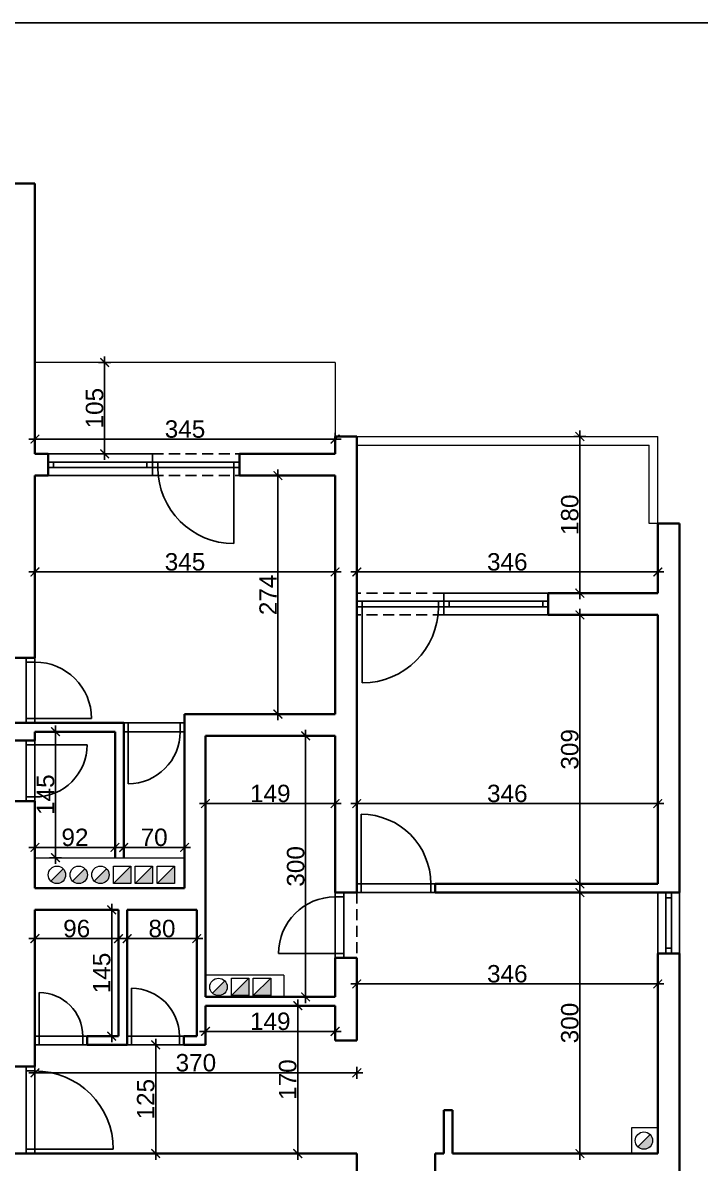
# Model space of a CAD drawing. Header units: centimetres. Extents: x 642232439 to 646206409, y 502891828 to 503284195.
# Drawn here: x 646186778 to 646187557, y 503276125 to 503277435 of the extents above; entities that cross this region are included whole.
import ezdxf

# ---------------------------------------------------------------- set-up
doc = ezdxf.new("R2010")
doc.units = ezdxf.units.CM
doc.header["$PDMODE"] = 35
doc.header["$PDSIZE"] = 0.1
doc.linetypes.add('HIDDENX2', pattern=[19.05, 12.7, -6.35])
doc.layers.add('SAST_Linija sastavnice', color=3, linetype='Continuous', plot=False)
doc.layers.add('TP_01 - 0.35', color=1, linetype='Continuous', lineweight=35)
doc.layers.add('TP_07 - 0.20', color=7, linetype='Continuous', lineweight=20)
for name, color, linetype in [('TP_Hatch', 252, 'Continuous'), ('TP_Hidden', 8, 'HIDDENX2'), ('TP_Kotiranje', 3, 'Continuous'), ('TP_Otvori', 8, 'Continuous'), ('TP_Otvori.block', 8, 'Continuous')]:
    doc.layers.add(name, color=color, linetype=linetype)
doc.styles.get("Standard").update_dxf_attribs({"font": 'arial.ttf'})
doc.dimstyles.new('Radni', dxfattribs={"dimtxt": 20, "dimasz": 10, "dimexe": 7, "dimexo": 7, "dimgap": 1.25, "dimtad": 1, "dimdec": 1, "dimrnd": 0.5, "dimdsep": 46, "dimtxsty": 'Standard', "dimblk": 'ARCHTICK', "dimcen": 10, "dimdle": 7, "dimclrd": 256, "dimclre": 256, "dimadec": 1, "dimazin": 0, "dimtm": 1e-09, "dimtfac": 1, "dimtdec": 1, "dimtix": 1, "dimtmove": 0, "dimatfit": 0, "dimfxl": 7, "dimfxlon": 1, "dimarcsym": 0})

# ---------------------------------------------------------------- blocks, each defined once
blk = doc.blocks.new('*U526')
at = {"layer": 'TP_Otvori'}
for p, q in [((5, 0), (5, 60)), ((5, 0), (0, 0)), ((65, 0), (5, 0)), ((5, -10), (5, 0)), ((65, -10), (65, 0)), ((65, 0), (70, 0)), ((70, -10), (0, -10))]:
    blk.add_line(p, q, dxfattribs=at)
blk.add_arc((5, 0), 60, 0, 90, dxfattribs=at)
blk = doc.blocks.new('*U97')
at = {"layer": 'TP_Otvori'}
for p, q in [((5, 0), (5, 65)), ((5, 0), (0, 0)), ((70, 0), (5, 0)), ((5, -10), (5, 0)), ((70, -10), (70, 0)), ((70, 0), (75, 0)), ((75, -10), (0, -10))]:
    blk.add_line(p, q, dxfattribs=at)
blk.add_arc((5, 0), 65, 0, 90, dxfattribs=at)
blk = doc.blocks.new('*U90')
at = {"layer": 'TP_01 - 0.35'}
for p, q in [((0, 0), (0, -30)), ((84, 0), (84, -30))]:
    blk.add_line(p, q, dxfattribs=at)
at = {"layer": 'TP_Otvori'}
for p, q in [((0, 0), (84, 0)), ((0, -11.3), (84, -11.3)), ((7.5, -11.3), (7.5, -18.8)), ((76.5, -11.3), (76.5, -18.8)), ((0, -18.8), (84, -18.8)), ((0, -30), (84, -30))]:
    blk.add_line(p, q, dxfattribs=at)
blk = doc.blocks.new('*U523')
at = {"layer": 'TP_Otvori'}
for p, q in [((5, 0), (5, 80)), ((5, 0), (0, 0)), ((85, 0), (5, 0)), ((5, -10), (5, 0)), ((85, -10), (85, 0)), ((85, 0), (90, 0)), ((90, -10), (0, -10))]:
    blk.add_line(p, q, dxfattribs=at)
blk.add_arc((5, 0), 80, 0, 90, dxfattribs=at)
blk = doc.blocks.new('*U525')
at = {"layer": 'TP_Otvori'}
for p, q in [((5, 0), (5, 90)), ((5, 0), (0, 0)), ((95, 0), (5, 0)), ((5, -10), (5, 0)), ((95, -10), (95, 0)), ((95, 0), (100, 0)), ((100, -10), (0, -10))]:
    blk.add_line(p, q, dxfattribs=at)
blk.add_arc((5, 0), 90, 0, 90, dxfattribs=at)
blk = doc.blocks.new('*U86')
at = {"layer": 'TP_Otvori'}
for p, q in [((5, 0), (5, 50)), ((5, 0), (0, 0)), ((55, 0), (5, 0)), ((5, -10), (5, 0)), ((55, -10), (55, 0)), ((55, 0), (60, 0)), ((60, -10), (0, -10))]:
    blk.add_line(p, q, dxfattribs=at)
blk.add_arc((5, 0), 50, 0, 90, dxfattribs=at)
blk = doc.blocks.new('*U98')
at = {"layer": 'TP_Otvori'}
for p, q in [((5, 0), (5, 55)), ((5, 0), (0, 0)), ((60, 0), (5, 0)), ((5, -10), (5, 0)), ((60, -10), (60, 0)), ((60, 0), (65, 0)), ((65, -10), (0, -10))]:
    blk.add_line(p, q, dxfattribs=at)
blk.add_arc((5, 0), 55, 0, 90, dxfattribs=at)
blk = doc.blocks.new('_ArchTick')
at = {"color": 0, "linetype": 'ByBlock', "const_width": 0.15}
blk.add_lwpolyline([(-0.5, -0.5), (0.5, 0.5)], dxfattribs=at)
blk = doc.blocks.new('*D287')
at = {"layer": 'Defpoints', "color": 0, "transparency": 16777216}
for p in [(646186792.3, 503276804.1), (646187137.3, 503276804.1), (646187137.3, 503276804.1)]:
    blk.add_point(p, dxfattribs=at)
at = {"layer": 'TP_Kotiranje', "lineweight": -2, "transparency": 16777216}
for p, q in [((646186785.3, 503276804.1), (646187144.3, 503276804.1)), ((646186792.3, 503276804.1), (646186792.3, 503276811.1)), ((646187137.3, 503276804.1), (646187137.3, 503276811.1))]:
    blk.add_line(p, q, dxfattribs=at)
at = {"layer": 'TP_Kotiranje', "lineweight": -2, "transparency": 16777216, "xscale": 10, "yscale": 10, "zscale": 10, "rotation": 180}
blk.add_blockref('_ArchTick', (646186792.3, 503276804.1), dxfattribs=at)
at = {"layer": 'TP_Kotiranje', "lineweight": -2, "transparency": 16777216, "xscale": 10, "yscale": 10, "zscale": 10}
blk.add_blockref('_ArchTick', (646187137.3, 503276804.1), dxfattribs=at)
at = {"layer": 'TP_Kotiranje', "color": 0, "transparency": 16777216, "insert": (646186964.8, 503276815.6), "char_height": 20, "attachment_point": 5}
blk.add_mtext('345', dxfattribs=at)
blk = doc.blocks.new('*D288')
at = {"layer": 'Defpoints', "color": 0, "transparency": 16777216}
for p in [(646187162.3, 503276804.1), (646187508.3, 503276804.1), (646187508.3, 503276804.1)]:
    blk.add_point(p, dxfattribs=at)
at = {"layer": 'TP_Kotiranje', "lineweight": -2, "transparency": 16777216}
for p, q in [((646187155.3, 503276804.1), (646187515.3, 503276804.1)), ((646187162.3, 503276804.1), (646187162.3, 503276811.1)), ((646187508.3, 503276804.1), (646187508.3, 503276811.1))]:
    blk.add_line(p, q, dxfattribs=at)
at = {"layer": 'TP_Kotiranje', "lineweight": -2, "transparency": 16777216, "xscale": 10, "yscale": 10, "zscale": 10, "rotation": 180}
blk.add_blockref('_ArchTick', (646187162.3, 503276804.1), dxfattribs=at)
at = {"layer": 'TP_Kotiranje', "lineweight": -2, "transparency": 16777216, "xscale": 10, "yscale": 10, "zscale": 10}
blk.add_blockref('_ArchTick', (646187508.3, 503276804.1), dxfattribs=at)
at = {"layer": 'TP_Kotiranje', "color": 0, "transparency": 16777216, "insert": (646187335.3, 503276815.6), "char_height": 20, "attachment_point": 5}
blk.add_mtext('346', dxfattribs=at)
blk = doc.blocks.new('*D289')
at = {"layer": 'Defpoints', "color": 0, "transparency": 16777216}
for p in [(646187508.3, 503276959.8), (646187418.7, 503276779.8), (646187508.3, 503276779.8)]:
    blk.add_point(p, dxfattribs=at)
at = {"layer": 'TP_Kotiranje', "lineweight": -2, "transparency": 16777216}
for p, q in [((646187425.7, 503276959.8), (646187411.7, 503276959.8)), ((646187418.7, 503276966.8), (646187418.7, 503276772.8)), ((646187425.7, 503276779.8), (646187411.7, 503276779.8))]:
    blk.add_line(p, q, dxfattribs=at)
at = {"layer": 'TP_Kotiranje', "lineweight": -2, "transparency": 16777216, "xscale": 10, "yscale": 10, "zscale": 10}
for p, rotation in [((646187418.7, 503276959.8), 90), ((646187418.7, 503276779.8), 270)]:
    blk.add_blockref('_ArchTick', p, dxfattribs=dict(at, rotation=rotation))
at = {"layer": 'TP_Kotiranje', "color": 0, "transparency": 16777216, "insert": (646187407.2, 503276869.8), "char_height": 20, "attachment_point": 5, "rotation": 90}
blk.add_mtext('180', dxfattribs=at)
blk = doc.blocks.new('*D290')
at = {"layer": 'Defpoints', "color": 0, "transparency": 16777216}
for p in [(646187418.7, 503276754.8), (646187418.7, 503276445.8), (646187418.7, 503276445.8)]:
    blk.add_point(p, dxfattribs=at)
at = {"layer": 'TP_Kotiranje', "lineweight": -2, "transparency": 16777216}
for p, q in [((646187418.7, 503276761.8), (646187418.7, 503276438.8)), ((646187418.7, 503276754.8), (646187411.7, 503276754.8)), ((646187418.7, 503276445.8), (646187411.7, 503276445.8))]:
    blk.add_line(p, q, dxfattribs=at)
at = {"layer": 'TP_Kotiranje', "lineweight": -2, "transparency": 16777216, "xscale": 10, "yscale": 10, "zscale": 10}
for p, rotation in [((646187418.7, 503276754.8), 90), ((646187418.7, 503276445.8), 270)]:
    blk.add_blockref('_ArchTick', p, dxfattribs=dict(at, rotation=rotation))
at = {"layer": 'TP_Kotiranje', "color": 0, "transparency": 16777216, "insert": (646187407.2, 503276600.3), "char_height": 20, "attachment_point": 5, "rotation": 90}
blk.add_mtext('309', dxfattribs=at)
blk = doc.blocks.new('*D291')
at = {"layer": 'Defpoints', "color": 0, "transparency": 16777216}
for p in [(646187418.7, 503276435.8), (646187418.7, 503276135.8), (646187418.7, 503276135.8)]:
    blk.add_point(p, dxfattribs=at)
at = {"layer": 'TP_Kotiranje', "lineweight": -2, "transparency": 16777216}
for p, q in [((646187418.7, 503276435.8), (646187411.7, 503276435.8)), ((646187418.7, 503276442.8), (646187418.7, 503276128.8)), ((646187418.7, 503276135.8), (646187411.7, 503276135.8))]:
    blk.add_line(p, q, dxfattribs=at)
at = {"layer": 'TP_Kotiranje', "lineweight": -2, "transparency": 16777216, "xscale": 10, "yscale": 10, "zscale": 10}
for p, rotation in [((646187418.7, 503276435.8), 90), ((646187418.7, 503276135.8), 270)]:
    blk.add_blockref('_ArchTick', p, dxfattribs=dict(at, rotation=rotation))
at = {"layer": 'TP_Kotiranje', "color": 0, "transparency": 16777216, "insert": (646187407.2, 503276285.8), "char_height": 20, "attachment_point": 5, "rotation": 90}
blk.add_mtext('300', dxfattribs=at)
blk = doc.blocks.new('*D322')
at = {"layer": 'Defpoints', "color": 0, "transparency": 16777216}
for p in [(646187082.3, 503276914.8), (646187071.6, 503276640.8), (646187082.3, 503276640.8)]:
    blk.add_point(p, dxfattribs=at)
at = {"layer": 'TP_Kotiranje', "lineweight": -2, "transparency": 16777216}
for p, q in [((646187071.6, 503276921.8), (646187071.6, 503276633.8)), ((646187075.3, 503276914.8), (646187064.6, 503276914.8)), ((646187075.3, 503276640.8), (646187064.6, 503276640.8))]:
    blk.add_line(p, q, dxfattribs=at)
at = {"layer": 'TP_Kotiranje', "lineweight": -2, "transparency": 16777216, "xscale": 10, "yscale": 10, "zscale": 10}
for p, rotation in [((646187071.6, 503276914.8), 90), ((646187071.6, 503276640.8), 270)]:
    blk.add_blockref('_ArchTick', p, dxfattribs=dict(at, rotation=rotation))
at = {"layer": 'TP_Kotiranje', "color": 0, "transparency": 16777216, "insert": (646187060.3, 503276777.8), "char_height": 20, "attachment_point": 5, "rotation": 90}
blk.add_mtext('274', dxfattribs=at)
blk = doc.blocks.new('*D323')
at = {"layer": 'Defpoints', "color": 0, "transparency": 16777216}
for p in [(646187071.6, 503276615.8), (646187071.6, 503276315.8), (646187103.5, 503276315.8)]:
    blk.add_point(p, dxfattribs=at)
at = {"layer": 'TP_Kotiranje', "lineweight": -2, "transparency": 16777216}
for p, q in [((646187103.5, 503276622.8), (646187103.5, 503276308.8)), ((646187096.5, 503276615.8), (646187110.5, 503276615.8)), ((646187096.5, 503276315.8), (646187110.5, 503276315.8))]:
    blk.add_line(p, q, dxfattribs=at)
at = {"layer": 'TP_Kotiranje', "lineweight": -2, "transparency": 16777216, "xscale": 10, "yscale": 10, "zscale": 10}
for p, rotation in [((646187103.5, 503276615.8), 90), ((646187103.5, 503276315.8), 270)]:
    blk.add_blockref('_ArchTick', p, dxfattribs=dict(at, rotation=rotation))
at = {"layer": 'TP_Kotiranje', "color": 0, "transparency": 16777216, "insert": (646187092.1, 503276465.8), "char_height": 20, "attachment_point": 5, "rotation": 90}
blk.add_mtext('300', dxfattribs=at)
blk = doc.blocks.new('*D324')
at = {"layer": 'Defpoints', "color": 0, "transparency": 16777216}
for p in [(646186988.3, 503276538), (646186988.3, 503276465.1), (646187137.3, 503276465.1)]:
    blk.add_point(p, dxfattribs=at)
at = {"layer": 'TP_Kotiranje', "lineweight": -2, "transparency": 16777216}
for p, q in [((646186988.3, 503276531), (646186988.3, 503276545)), ((646187137.3, 503276531), (646187137.3, 503276545)), ((646187144.3, 503276538), (646186981.3, 503276538))]:
    blk.add_line(p, q, dxfattribs=at)
at = {"layer": 'TP_Kotiranje', "lineweight": -2, "transparency": 16777216, "xscale": 10, "yscale": 10, "zscale": 10, "rotation": 180}
blk.add_blockref('_ArchTick', (646186988.3, 503276538), dxfattribs=at)
at = {"layer": 'TP_Kotiranje', "lineweight": -2, "transparency": 16777216, "xscale": 10, "yscale": 10, "zscale": 10}
blk.add_blockref('_ArchTick', (646187137.3, 503276538), dxfattribs=at)
at = {"layer": 'TP_Kotiranje', "color": 0, "transparency": 16777216, "insert": (646187062.8, 503276549.5), "char_height": 20, "attachment_point": 5}
blk.add_mtext('149', dxfattribs=at)
blk = doc.blocks.new('*D325')
at = {"layer": 'Defpoints', "color": 0, "transparency": 16777216}
for p in [(646187162.3, 503276538), (646187508.3, 503276538), (646187508.3, 503276538)]:
    blk.add_point(p, dxfattribs=at)
at = {"layer": 'TP_Kotiranje', "lineweight": -2, "transparency": 16777216}
for p, q in [((646187162.3, 503276538), (646187162.3, 503276545)), ((646187508.3, 503276538), (646187508.3, 503276545)), ((646187155.3, 503276538), (646187515.3, 503276538))]:
    blk.add_line(p, q, dxfattribs=at)
at = {"layer": 'TP_Kotiranje', "lineweight": -2, "transparency": 16777216, "xscale": 10, "yscale": 10, "zscale": 10, "rotation": 180}
blk.add_blockref('_ArchTick', (646187162.3, 503276538), dxfattribs=at)
at = {"layer": 'TP_Kotiranje', "lineweight": -2, "transparency": 16777216, "xscale": 10, "yscale": 10, "zscale": 10}
blk.add_blockref('_ArchTick', (646187508.3, 503276538), dxfattribs=at)
at = {"layer": 'TP_Kotiranje', "color": 0, "transparency": 16777216, "insert": (646187335.3, 503276549.5), "char_height": 20, "attachment_point": 5}
blk.add_mtext('346', dxfattribs=at)
blk = doc.blocks.new('*D326')
at = {"layer": 'Defpoints', "color": 0, "transparency": 16777216}
for p in [(646187162.3, 503276330.8), (646187162.3, 503276265.8), (646187508.3, 503276250.8)]:
    blk.add_point(p, dxfattribs=at)
at = {"layer": 'TP_Kotiranje', "lineweight": -2, "transparency": 16777216}
for p, q in [((646187515.3, 503276330.8), (646187155.3, 503276330.8)), ((646187162.3, 503276323.8), (646187162.3, 503276337.8)), ((646187508.3, 503276323.8), (646187508.3, 503276337.8))]:
    blk.add_line(p, q, dxfattribs=at)
at = {"layer": 'TP_Kotiranje', "lineweight": -2, "transparency": 16777216, "xscale": 10, "yscale": 10, "zscale": 10, "rotation": 180}
blk.add_blockref('_ArchTick', (646187162.3, 503276330.8), dxfattribs=at)
at = {"layer": 'TP_Kotiranje', "lineweight": -2, "transparency": 16777216, "xscale": 10, "yscale": 10, "zscale": 10}
blk.add_blockref('_ArchTick', (646187508.3, 503276330.8), dxfattribs=at)
at = {"layer": 'TP_Kotiranje', "color": 0, "transparency": 16777216, "insert": (646187335.3, 503276342.3), "char_height": 20, "attachment_point": 5}
blk.add_mtext('346', dxfattribs=at)
blk = doc.blocks.new('*D327')
at = {"layer": 'Defpoints', "color": 0, "transparency": 16777216}
for p in [(646187162.3, 503276265.8), (646186792.3, 503276235.8), (646186792.3, 503276228.6)]:
    blk.add_point(p, dxfattribs=at)
at = {"layer": 'TP_Kotiranje', "lineweight": -2, "transparency": 16777216}
for p, q in [((646187169.3, 503276228.6), (646186785.3, 503276228.6)), ((646186792.3, 503276228.8), (646186792.3, 503276221.6)), ((646187162.3, 503276235.6), (646187162.3, 503276221.6))]:
    blk.add_line(p, q, dxfattribs=at)
at = {"layer": 'TP_Kotiranje', "lineweight": -2, "transparency": 16777216, "xscale": 10, "yscale": 10, "zscale": 10, "rotation": 180}
blk.add_blockref('_ArchTick', (646186792.3, 503276228.6), dxfattribs=at)
at = {"layer": 'TP_Kotiranje', "lineweight": -2, "transparency": 16777216, "xscale": 10, "yscale": 10, "zscale": 10}
blk.add_blockref('_ArchTick', (646187162.3, 503276228.6), dxfattribs=at)
at = {"layer": 'TP_Kotiranje', "color": 0, "transparency": 16777216, "insert": (646186977.3, 503276240.1), "char_height": 20, "attachment_point": 5}
blk.add_mtext('370', dxfattribs=at)
blk = doc.blocks.new('*D328')
at = {"layer": 'Defpoints', "color": 0, "transparency": 16777216}
for p in [(646186975.8, 503276260.8), (646186931.1, 503276135.8), (646186977.3, 503276135.8)]:
    blk.add_point(p, dxfattribs=at)
at = {"layer": 'TP_Kotiranje', "lineweight": -2, "transparency": 16777216}
for p, q in [((646186931.1, 503276267.8), (646186931.1, 503276128.8)), ((646186938.1, 503276260.8), (646186924.1, 503276260.8)), ((646186938.1, 503276135.8), (646186924.1, 503276135.8))]:
    blk.add_line(p, q, dxfattribs=at)
at = {"layer": 'TP_Kotiranje', "lineweight": -2, "transparency": 16777216, "xscale": 10, "yscale": 10, "zscale": 10}
for p, rotation in [((646186931.1, 503276260.8), 90), ((646186931.1, 503276135.8), 270)]:
    blk.add_blockref('_ArchTick', p, dxfattribs=dict(at, rotation=rotation))
at = {"layer": 'TP_Kotiranje', "color": 0, "transparency": 16777216, "insert": (646186919.7, 503276198.3), "char_height": 20, "attachment_point": 5, "rotation": 90}
blk.add_mtext('125', dxfattribs=at)
blk = doc.blocks.new('*D329')
at = {"layer": 'Defpoints', "color": 0, "transparency": 16777216}
for p in [(646187062.8, 503276305.8), (646187062.8, 503276135.8), (646187094.4, 503276135.8)]:
    blk.add_point(p, dxfattribs=at)
at = {"layer": 'TP_Kotiranje', "lineweight": -2, "transparency": 16777216}
for p, q in [((646187087.4, 503276305.8), (646187101.4, 503276305.8)), ((646187094.4, 503276312.8), (646187094.4, 503276128.8)), ((646187087.4, 503276135.8), (646187101.4, 503276135.8))]:
    blk.add_line(p, q, dxfattribs=at)
at = {"layer": 'TP_Kotiranje', "lineweight": -2, "transparency": 16777216, "xscale": 10, "yscale": 10, "zscale": 10}
for p, rotation in [((646187094.4, 503276305.8), 90), ((646187094.4, 503276135.8), 270)]:
    blk.add_blockref('_ArchTick', p, dxfattribs=dict(at, rotation=rotation))
at = {"layer": 'TP_Kotiranje', "color": 0, "transparency": 16777216, "insert": (646187082.9, 503276220.8), "char_height": 20, "attachment_point": 5, "rotation": 90}
blk.add_mtext('170', dxfattribs=at)
blk = doc.blocks.new('*D330')
at = {"layer": 'Defpoints', "color": 0, "transparency": 16777216}
for p in [(646186988.3, 503276285.8), (646186988.3, 503276276.2), (646187137.3, 503276285.8)]:
    blk.add_point(p, dxfattribs=at)
at = {"layer": 'TP_Kotiranje', "lineweight": -2, "transparency": 16777216}
for p, q in [((646187144.3, 503276276.2), (646186981.3, 503276276.2)), ((646186988.3, 503276278.8), (646186988.3, 503276269.2)), ((646187137.3, 503276278.8), (646187137.3, 503276269.2))]:
    blk.add_line(p, q, dxfattribs=at)
at = {"layer": 'TP_Kotiranje', "lineweight": -2, "transparency": 16777216, "xscale": 10, "yscale": 10, "zscale": 10, "rotation": 180}
blk.add_blockref('_ArchTick', (646186988.3, 503276276.2), dxfattribs=at)
at = {"layer": 'TP_Kotiranje', "lineweight": -2, "transparency": 16777216, "xscale": 10, "yscale": 10, "zscale": 10}
blk.add_blockref('_ArchTick', (646187137.3, 503276276.2), dxfattribs=at)
at = {"layer": 'TP_Kotiranje', "color": 0, "transparency": 16777216, "insert": (646187062.8, 503276287.7), "char_height": 20, "attachment_point": 5}
blk.add_mtext('149', dxfattribs=at)
blk = doc.blocks.new('*D337')
at = {"layer": 'Defpoints', "color": 0, "transparency": 16777216}
for p in [(646186840.3, 503276415.8), (646186849.8, 503276270.8), (646186880.5, 503276270.8)]:
    blk.add_point(p, dxfattribs=at)
at = {"layer": 'TP_Kotiranje', "lineweight": -2, "transparency": 16777216}
for p, q in [((646186880.5, 503276422.8), (646186880.5, 503276263.8)), ((646186873.5, 503276415.8), (646186887.5, 503276415.8)), ((646186873.5, 503276270.8), (646186887.5, 503276270.8))]:
    blk.add_line(p, q, dxfattribs=at)
at = {"layer": 'TP_Kotiranje', "lineweight": -2, "transparency": 16777216, "xscale": 10, "yscale": 10, "zscale": 10}
for p, rotation in [((646186880.5, 503276415.8), 90), ((646186880.5, 503276270.8), 270)]:
    blk.add_blockref('_ArchTick', p, dxfattribs=dict(at, rotation=rotation))
at = {"layer": 'TP_Kotiranje', "color": 0, "transparency": 16777216, "insert": (646186869.1, 503276343.3), "char_height": 20, "attachment_point": 5, "rotation": 90}
blk.add_mtext('145', dxfattribs=at)
blk = doc.blocks.new('*D338')
at = {"layer": 'Defpoints', "color": 0, "transparency": 16777216}
for p in [(646186898.3, 503276382.8), (646186898.3, 503276299.3), (646186978.3, 503276299.3)]:
    blk.add_point(p, dxfattribs=at)
at = {"layer": 'TP_Kotiranje', "lineweight": -2, "transparency": 16777216}
for p, q in [((646186985.3, 503276382.8), (646186891.3, 503276382.8)), ((646186898.3, 503276375.8), (646186898.3, 503276389.8)), ((646186978.3, 503276375.8), (646186978.3, 503276389.8))]:
    blk.add_line(p, q, dxfattribs=at)
at = {"layer": 'TP_Kotiranje', "lineweight": -2, "transparency": 16777216, "xscale": 10, "yscale": 10, "zscale": 10, "rotation": 180}
blk.add_blockref('_ArchTick', (646186898.3, 503276382.8), dxfattribs=at)
at = {"layer": 'TP_Kotiranje', "lineweight": -2, "transparency": 16777216, "xscale": 10, "yscale": 10, "zscale": 10}
blk.add_blockref('_ArchTick', (646186978.3, 503276382.8), dxfattribs=at)
at = {"layer": 'TP_Kotiranje', "color": 0, "transparency": 16777216, "insert": (646186938.3, 503276394.3), "char_height": 20, "attachment_point": 5}
blk.add_mtext('80', dxfattribs=at)
blk = doc.blocks.new('*D339')
at = {"layer": 'Defpoints', "color": 0, "transparency": 16777216}
for p in [(646186792.3, 503276382.8), (646186792.3, 503276382.8), (646186888.3, 503276382.8)]:
    blk.add_point(p, dxfattribs=at)
at = {"layer": 'TP_Kotiranje', "lineweight": -2, "transparency": 16777216}
for p, q in [((646186895.3, 503276382.8), (646186785.3, 503276382.8)), ((646186792.3, 503276382.8), (646186792.3, 503276389.8)), ((646186888.3, 503276382.8), (646186888.3, 503276389.8))]:
    blk.add_line(p, q, dxfattribs=at)
at = {"layer": 'TP_Kotiranje', "lineweight": -2, "transparency": 16777216, "xscale": 10, "yscale": 10, "zscale": 10, "rotation": 180}
blk.add_blockref('_ArchTick', (646186792.3, 503276382.8), dxfattribs=at)
at = {"layer": 'TP_Kotiranje', "lineweight": -2, "transparency": 16777216, "xscale": 10, "yscale": 10, "zscale": 10}
blk.add_blockref('_ArchTick', (646186888.3, 503276382.8), dxfattribs=at)
at = {"layer": 'TP_Kotiranje', "color": 0, "transparency": 16777216, "insert": (646186840.3, 503276394.3), "char_height": 20, "attachment_point": 5}
blk.add_mtext('96', dxfattribs=at)
blk = doc.blocks.new('*D340')
at = {"layer": 'Defpoints', "color": 0, "transparency": 16777216}
for p in [(646186792.3, 503276490.7), (646186884.3, 503276490.7), (646186884.3, 503276487.6)]:
    blk.add_point(p, dxfattribs=at)
at = {"layer": 'TP_Kotiranje', "lineweight": -2, "transparency": 16777216}
for p, q in [((646186785.3, 503276487.6), (646186891.3, 503276487.6)), ((646186792.3, 503276487.6), (646186792.3, 503276480.6)), ((646186884.3, 503276487.6), (646186884.3, 503276480.6))]:
    blk.add_line(p, q, dxfattribs=at)
at = {"layer": 'TP_Kotiranje', "lineweight": -2, "transparency": 16777216, "xscale": 10, "yscale": 10, "zscale": 10, "rotation": 180}
blk.add_blockref('_ArchTick', (646186792.3, 503276487.6), dxfattribs=at)
at = {"layer": 'TP_Kotiranje', "lineweight": -2, "transparency": 16777216, "xscale": 10, "yscale": 10, "zscale": 10}
blk.add_blockref('_ArchTick', (646186884.3, 503276487.6), dxfattribs=at)
at = {"layer": 'TP_Kotiranje', "color": 0, "transparency": 16777216, "insert": (646186838.3, 503276499.1), "char_height": 20, "attachment_point": 5}
blk.add_mtext('92', dxfattribs=at)
blk = doc.blocks.new('*D341')
at = {"layer": 'Defpoints', "color": 0, "transparency": 16777216}
for p in [(646186894.3, 503276487.6), (646186964.3, 503276487.6), (646186964.3, 503276487.6)]:
    blk.add_point(p, dxfattribs=at)
at = {"layer": 'TP_Kotiranje', "lineweight": -2, "transparency": 16777216}
for p, q in [((646186887.3, 503276487.6), (646186971.3, 503276487.6)), ((646186894.3, 503276487.6), (646186894.3, 503276494.6)), ((646186964.3, 503276487.6), (646186964.3, 503276494.6))]:
    blk.add_line(p, q, dxfattribs=at)
at = {"layer": 'TP_Kotiranje', "lineweight": -2, "transparency": 16777216, "xscale": 10, "yscale": 10, "zscale": 10, "rotation": 180}
blk.add_blockref('_ArchTick', (646186894.3, 503276487.6), dxfattribs=at)
at = {"layer": 'TP_Kotiranje', "lineweight": -2, "transparency": 16777216, "xscale": 10, "yscale": 10, "zscale": 10}
blk.add_blockref('_ArchTick', (646186964.3, 503276487.6), dxfattribs=at)
at = {"layer": 'TP_Kotiranje', "color": 0, "transparency": 16777216, "insert": (646186929.3, 503276499.1), "char_height": 20, "attachment_point": 5}
blk.add_mtext('70', dxfattribs=at)
blk = doc.blocks.new('*D342')
at = {"layer": 'Defpoints', "color": 0, "transparency": 16777216}
for p in [(646186843.3, 503276620.6), (646186816, 503276475.8), (646186843.3, 503276475.8)]:
    blk.add_point(p, dxfattribs=at)
at = {"layer": 'TP_Kotiranje', "lineweight": -2, "transparency": 16777216}
for p, q in [((646186823, 503276620.6), (646186809, 503276620.6)), ((646186816, 503276627.6), (646186816, 503276468.8)), ((646186823, 503276475.8), (646186809, 503276475.8))]:
    blk.add_line(p, q, dxfattribs=at)
at = {"layer": 'TP_Kotiranje', "lineweight": -2, "transparency": 16777216, "xscale": 10, "yscale": 10, "zscale": 10}
for p, rotation in [((646186816, 503276620.6), 90), ((646186816, 503276475.8), 270)]:
    blk.add_blockref('_ArchTick', p, dxfattribs=dict(at, rotation=rotation))
at = {"layer": 'TP_Kotiranje', "color": 0, "transparency": 16777216, "insert": (646186804.6, 503276548.2), "char_height": 20, "attachment_point": 5, "rotation": 90}
blk.add_mtext('145', dxfattribs=at)
blk = doc.blocks.new('*D343')
at = {"layer": 'Defpoints', "color": 0, "transparency": 16777216}
for p in [(646186964.8, 503277044.8), (646186872.4, 503276939.8), (646186977.3, 503276939.8)]:
    blk.add_point(p, dxfattribs=at)
at = {"layer": 'TP_Kotiranje', "lineweight": -2, "transparency": 16777216}
for p, q in [((646186872.4, 503277051.8), (646186872.4, 503276932.8)), ((646186879.4, 503277044.8), (646186865.4, 503277044.8)), ((646186879.4, 503276939.8), (646186865.4, 503276939.8))]:
    blk.add_line(p, q, dxfattribs=at)
at = {"layer": 'TP_Kotiranje', "lineweight": -2, "transparency": 16777216, "xscale": 10, "yscale": 10, "zscale": 10}
for p, rotation in [((646186872.4, 503277044.8), 90), ((646186872.4, 503276939.8), 270)]:
    blk.add_blockref('_ArchTick', p, dxfattribs=dict(at, rotation=rotation))
at = {"layer": 'TP_Kotiranje', "color": 0, "transparency": 16777216, "insert": (646186860.9, 503276992.3), "char_height": 20, "attachment_point": 5, "rotation": 90}
blk.add_mtext('105', dxfattribs=at)
blk = doc.blocks.new('*D344')
at = {"layer": 'Defpoints', "color": 0, "transparency": 16777216}
for p in [(646186792.3, 503277002.5), (646187137.3, 503277002.5), (646186792.3, 503276956.8)]:
    blk.add_point(p, dxfattribs=at)
at = {"layer": 'TP_Kotiranje', "lineweight": -2, "transparency": 16777216}
for p, q in [((646186792.3, 503276963.8), (646186792.3, 503276949.8)), ((646187137.3, 503276963.8), (646187137.3, 503276949.8)), ((646187144.3, 503276956.8), (646186785.3, 503276956.8))]:
    blk.add_line(p, q, dxfattribs=at)
at = {"layer": 'TP_Kotiranje', "lineweight": -2, "transparency": 16777216, "xscale": 10, "yscale": 10, "zscale": 10, "rotation": 180}
blk.add_blockref('_ArchTick', (646186792.3, 503276956.8), dxfattribs=at)
at = {"layer": 'TP_Kotiranje', "lineweight": -2, "transparency": 16777216, "xscale": 10, "yscale": 10, "zscale": 10}
blk.add_blockref('_ArchTick', (646187137.3, 503276956.8), dxfattribs=at)
at = {"layer": 'TP_Kotiranje', "color": 0, "transparency": 16777216, "insert": (646186964.8, 503276968.2), "char_height": 20, "attachment_point": 5}
blk.add_mtext('345', dxfattribs=at)

msp = doc.modelspace()

# ---------------------------------------------------------------- hatches: boundary and pattern name
at = {"layer": 'TP_Hatch'}
h = msp.add_hatch(color=256, dxfattribs=at)
h.dxf.hatch_style = 1
edge = h.paths.add_edge_path()
edge.add_arc((646186817.61, 503276456.08), 10, 225, 270)
edge.add_arc((646186817.61, 503276456.08), 10, 270, 360)
edge.add_arc((646186817.61, 503276456.08), 10, 0, 45)
edge.add_line((646186824.68, 503276463.15), (646186810.54, 503276449.01))
h = msp.add_hatch(color=256, dxfattribs=at)
h.dxf.hatch_style = 1
edge = h.paths.add_edge_path()
edge.add_arc((646186842.61, 503276456.08), 10, 225, 270)
edge.add_arc((646186842.61, 503276456.08), 10, 270, 360)
edge.add_arc((646186842.61, 503276456.08), 10, 0, 45)
edge.add_line((646186849.68, 503276463.15), (646186835.54, 503276449.01))
h = msp.add_hatch(color=256, dxfattribs=at)
h.dxf.hatch_style = 1
edge = h.paths.add_edge_path()
edge.add_arc((646186867.61, 503276456.08), 10, 225, 270)
edge.add_arc((646186867.61, 503276456.08), 10, 270, 360)
edge.add_arc((646186867.61, 503276456.08), 10, 0, 45)
edge.add_line((646186874.68, 503276463.15), (646186860.54, 503276449.01))
h = msp.add_hatch(color=256, dxfattribs=at)
h.dxf.hatch_style = 1
h.paths.add_polyline_path([(646186902.61, 503276446.08), (646186902.61, 503276466.08), (646186882.61, 503276446.08)])
h = msp.add_hatch(color=256, dxfattribs=at)
h.dxf.hatch_style = 1
h.paths.add_polyline_path([(646186927.61, 503276446.08), (646186927.61, 503276466.08), (646186907.61, 503276446.08)])
h = msp.add_hatch(color=256, dxfattribs=at)
h.dxf.hatch_style = 1
h.paths.add_polyline_path([(646186952.61, 503276446.08), (646186952.61, 503276466.08), (646186932.61, 503276446.08)])
h = msp.add_hatch(color=256, dxfattribs=at)
h.dxf.hatch_style = 1
edge = h.paths.add_edge_path()
edge.add_arc((646187003.32, 503276327.27), 10, 225, 270)
edge.add_arc((646187003.32, 503276327.27), 10, 270, 360)
edge.add_arc((646187003.32, 503276327.27), 10, 0, 45)
edge.add_line((646187010.4, 503276334.34), (646186996.25, 503276320.2))
h = msp.add_hatch(color=256, dxfattribs=at)
h.dxf.hatch_style = 1
h.paths.add_polyline_path([(646187038.32, 503276317.27), (646187038.32, 503276337.27), (646187018.32, 503276317.27)])
h = msp.add_hatch(color=256, dxfattribs=at)
h.dxf.hatch_style = 1
h.paths.add_polyline_path([(646187063.32, 503276317.27), (646187063.32, 503276337.27), (646187043.32, 503276317.27)])
h = msp.add_hatch(color=256, dxfattribs=at)
h.dxf.hatch_style = 1
edge = h.paths.add_edge_path()
edge.add_arc((646187492.33, 503276150.75), 10, 225, 270)
edge.add_arc((646187492.33, 503276150.75), 10, 270, 360)
edge.add_arc((646187492.33, 503276150.75), 10, 0, 45)
edge.add_line((646187499.41, 503276157.82), (646187485.26, 503276143.68))

# ---------------------------------------------------------------- linework, layer by layer
at = {"layer": 'SAST_Linija sastavnice'}
msp.add_lwpolyline([(646188408.92, 503277435.11), (646184510.92, 503277435.11), (646184510.92, 503274569.11), (646188408.92, 503274569.11)], close=True, dxfattribs=at)
at = {"layer": 'TP_01 - 0.35'}
for p, q in [((646186767.33, 503277250.57), (646186792.33, 503277250.57)), ((646186792.33, 503277250.57), (646186792.33, 503276939.77)), ((646187137.33, 503276959.77), (646187137.33, 503276939.77)), ((646187162.33, 503276959.77), (646187137.33, 503276959.77)), ((646187162.33, 503276959.77), (646187162.33, 503276435.77)), ((646186807.33, 503276939.77), (646186792.33, 503276939.77)), ((646186807.33, 503276939.77), (646186807.33, 503276914.77)), ((646187137.33, 503276939.77), (646187027.33, 503276939.77)), ((646187027.33, 503276939.77), (646187027.33, 503276914.77)), ((646186792.33, 503276914.77), (646186792.33, 503276705.57)), ((646186807.33, 503276914.77), (646186792.33, 503276914.77)), ((646187137.33, 503276914.77), (646187027.33, 503276914.77)), ((646187137.33, 503276914.77), (646187137.33, 503276640.77)), ((646187508.33, 503276859.77), (646187508.33, 503276779.77)), ((646187508.33, 503276859.77), (646187533.33, 503276859.77)), ((646187533.33, 503276859.77), (646187533.33, 503276435.77)), ((646187382.33, 503276779.77), (646187382.33, 503276754.77)), ((646187382.33, 503276779.77), (646187508.33, 503276779.77)), ((646187382.33, 503276754.77), (646187508.33, 503276754.77)), ((646187508.33, 503276754.77), (646187508.33, 503276445.77)), ((646186767.33, 503276705.57), (646186792.33, 503276705.57)), ((646186767.33, 503276630.57), (646186792.33, 503276630.57)), ((646186792.33, 503276630.57), (646186894.33, 503276630.57)), ((646186894.33, 503276630.57), (646186894.33, 503276610.57)), ((646186964.33, 503276640.77), (646186964.33, 503276440.77)), ((646187137.33, 503276640.77), (646186964.33, 503276640.77)), ((646186792.33, 503276620.57), (646186792.33, 503276610.57)), ((646186792.33, 503276620.57), (646186884.33, 503276620.57)), ((646186884.33, 503276620.57), (646186884.33, 503276475.77)), ((646186894.33, 503276620.57), (646186894.33, 503276475.77)), ((646186792.33, 503276610.57), (646186767.33, 503276610.57)), ((646186988.33, 503276615.77), (646186988.33, 503276315.77)), ((646187137.33, 503276615.77), (646186988.33, 503276615.77)), ((646187137.33, 503276615.77), (646187137.33, 503276435.77)), ((646186792.33, 503276540.57), (646186767.33, 503276540.57)), ((646186792.33, 503276540.57), (646186792.33, 503276440.77)), ((646186792.33, 503276440.77), (646186964.33, 503276440.77)), ((646187162.33, 503276435.77), (646187137.33, 503276435.77)), ((646187252.33, 503276445.77), (646187252.33, 503276435.77)), ((646187252.33, 503276445.77), (646187508.33, 503276445.77)), ((646187252.33, 503276435.77), (646187508.33, 503276435.77)), ((646187508.33, 503276435.77), (646187533.33, 503276435.77)), ((646186792.33, 503276415.77), (646186792.33, 503276235.77)), ((646186792.33, 503276415.77), (646186888.33, 503276415.77)), ((646186888.33, 503276415.77), (646186888.33, 503276270.77)), ((646186898.33, 503276415.77), (646186898.33, 503276270.77)), ((646186898.33, 503276415.77), (646186964.33, 503276415.77)), ((646186964.33, 503276415.77), (646186978.33, 503276415.77)), ((646186978.33, 503276415.77), (646186978.33, 503276270.77)), ((646187137.33, 503276360.77), (646187137.33, 503276315.77)), ((646187162.33, 503276360.77), (646187137.33, 503276360.77)), ((646187162.33, 503276360.77), (646187162.33, 503276265.77)), ((646187508.33, 503276365.77), (646187508.33, 503276135.77)), ((646187508.33, 503276365.77), (646187533.33, 503276365.77)), ((646187533.33, 503276365.77), (646187533.33, 503275470.77)), ((646187137.33, 503276315.77), (646186988.33, 503276315.77)), ((646186988.33, 503276305.77), (646186988.33, 503276260.77)), ((646187137.33, 503276305.77), (646186988.33, 503276305.77)), ((646187137.33, 503276305.77), (646187137.33, 503276265.77)), ((646186852.33, 503276270.77), (646186852.33, 503276260.77)), ((646186852.33, 503276270.77), (646186888.33, 503276270.77)), ((646186898.33, 503276270.77), (646186898.33, 503276260.77)), ((646186963.33, 503276270.77), (646186963.33, 503276260.77)), ((646186963.33, 503276270.77), (646186978.33, 503276270.77)), ((646187162.33, 503276265.77), (646187137.33, 503276265.77)), ((646186852.33, 503276260.77), (646186898.33, 503276260.77)), ((646186963.33, 503276260.77), (646186988.33, 503276260.77)), ((646186792.33, 503276235.77), (646186767.33, 503276235.77)), ((646187262.33, 503276185.77), (646187262.33, 503276135.77)), ((646187262.33, 503276185.77), (646187272.33, 503276185.77)), ((646187272.33, 503276185.77), (646187272.33, 503276135.77)), ((646186792.33, 503276135.77), (646186767.33, 503276135.77)), ((646186792.33, 503276135.77), (646187162.33, 503276135.77)), ((646187162.33, 503276110.77), (646187162.33, 503276135.77)), ((646187252.33, 503276135.77), (646187262.33, 503276135.77)), ((646187252.33, 503276110.77), (646187252.33, 503276135.77)), ((646187272.33, 503276135.77), (646187508.33, 503276135.77))]:
    msp.add_line(p, q, dxfattribs=at)
at = {"layer": 'TP_07 - 0.20'}
for p, q in [((646187137.33, 503277044.77), (646186792.33, 503277044.77)), ((646187137.33, 503277044.77), (646187137.33, 503276960.25)), ((646187162.33, 503276959.77), (646187508.33, 503276959.77)), ((646187508.33, 503276859.77), (646187508.33, 503276959.77)), ((646187162.33, 503276949.77), (646187498.33, 503276949.77)), ((646187498.33, 503276859.77), (646187498.33, 503276949.77)), ((646187508.33, 503276859.77), (646187498.33, 503276859.77)), ((646186792.33, 503276475.77), (646186964.33, 503276475.77)), ((646186824.68, 503276463.15), (646186810.54, 503276449.01)), ((646186849.68, 503276463.15), (646186835.54, 503276449.01)), ((646186874.68, 503276463.15), (646186860.54, 503276449.01)), ((646186902.61, 503276466.08), (646186882.61, 503276446.08)), ((646186927.61, 503276466.08), (646186907.61, 503276446.08)), ((646186952.61, 503276466.08), (646186932.61, 503276446.08)), ((646187078.33, 503276340.77), (646186988.33, 503276340.77)), ((646187010.4, 503276334.34), (646186996.25, 503276320.2)), ((646187038.32, 503276337.27), (646187018.32, 503276317.27)), ((646187063.32, 503276337.27), (646187043.32, 503276317.27)), ((646187078.33, 503276340.77), (646187078.33, 503276315.77)), ((646187499.41, 503276157.82), (646187485.26, 503276143.68))]:
    msp.add_line(p, q, dxfattribs=at)
for points in [[(646186882.61, 503276466.08), (646186902.61, 503276466.08), (646186902.61, 503276446.08), (646186882.61, 503276446.08)], [(646186907.61, 503276466.08), (646186927.61, 503276466.08), (646186927.61, 503276446.08), (646186907.61, 503276446.08)], [(646186932.61, 503276466.08), (646186952.61, 503276466.08), (646186952.61, 503276446.08), (646186932.61, 503276446.08)], [(646187018.32, 503276337.27), (646187038.32, 503276337.27), (646187038.32, 503276317.27), (646187018.32, 503276317.27)], [(646187043.32, 503276337.27), (646187063.32, 503276337.27), (646187063.32, 503276317.27), (646187043.32, 503276317.27)], [(646187508.33, 503276135.77), (646187478.33, 503276135.77), (646187478.33, 503276165.77), (646187508.33, 503276165.77)]]:
    msp.add_lwpolyline(points, close=True, dxfattribs=at)
for centre in [(646186817.61, 503276456.08), (646186842.61, 503276456.08), (646186867.61, 503276456.08), (646187003.32, 503276327.27), (646187492.33, 503276150.75)]:
    msp.add_circle(centre, 10, dxfattribs=at)
at = {"layer": 'TP_Hidden'}
for p, q in [((646186927.33, 503276939.77), (646187027.33, 503276939.77)), ((646186927.33, 503276914.77), (646187027.33, 503276914.77)), ((646187262.33, 503276779.77), (646187162.33, 503276779.77)), ((646187262.33, 503276754.77), (646187162.33, 503276754.77)), ((646187162.33, 503276435.77), (646187162.33, 503276360.77))]:
    msp.add_line(p, q, dxfattribs=at)
at = {"layer": 'TP_Otvori'}
for p, q in [((646186807.33, 503276939.77), (646186927.33, 503276939.77)), ((646186927.33, 503276914.77), (646186927.33, 503276939.77)), ((646186807.33, 503276930.39), (646186927.33, 503276930.39)), ((646186807.33, 503276924.14), (646186927.33, 503276924.14)), ((646186813.58, 503276924.14), (646186813.58, 503276930.39)), ((646186921.08, 503276924.14), (646186921.08, 503276930.39)), ((646186927.33, 503276930.39), (646187027.33, 503276930.39)), ((646186927.33, 503276924.14), (646187027.33, 503276924.14)), ((646186933.58, 503276924.14), (646186933.58, 503276930.39)), ((646187021.08, 503276924.14), (646187021.08, 503276930.39)), ((646187021.08, 503276924.14), (646187021.08, 503276836.64)), ((646186807.33, 503276914.77), (646186927.33, 503276914.77)), ((646187262.33, 503276754.77), (646187262.33, 503276779.77)), ((646187382.33, 503276779.77), (646187262.33, 503276779.77)), ((646187262.33, 503276770.39), (646187162.33, 503276770.39)), ((646187262.33, 503276764.14), (646187162.33, 503276764.14)), ((646187168.58, 503276764.14), (646187168.58, 503276770.39)), ((646187168.58, 503276764.14), (646187168.58, 503276676.64)), ((646187256.08, 503276764.14), (646187256.08, 503276770.39)), ((646187382.33, 503276770.39), (646187262.33, 503276770.39)), ((646187382.33, 503276764.14), (646187262.33, 503276764.14)), ((646187268.58, 503276764.14), (646187268.58, 503276770.39)), ((646187376.08, 503276764.14), (646187376.08, 503276770.39)), ((646187382.33, 503276754.77), (646187262.33, 503276754.77))]:
    msp.add_line(p, q, dxfattribs=at)
for centre, start, end in [((646187021.08, 503276924.14), 180, 270), ((646187168.58, 503276764.14), 270, 0)]:
    msp.add_arc(centre, 87.5, start, end, dxfattribs=at)

# ---------------------------------------------------------------- block references
at = {"layer": 'TP_Otvori.block', "xscale": -1}
for name, p, rotation in [('*U97', (646186792.33, 503276630.57), 270), ('*U526', (646186894.33, 503276620.57), 180), ('*U525', (646186792.33, 503276135.77), 270)]:
    msp.add_blockref(name, p, dxfattribs=dict(at, rotation=rotation))
at = {"layer": 'TP_Otvori.block'}
for name, p, rotation in [('*U526', (646186792.33, 503276610.57), 270), ('*U97', (646187137.33, 503276360.77), 90.00000000000001)]:
    msp.add_blockref(name, p, dxfattribs=dict(at, rotation=rotation))
for name, p in [('*U523', (646187162.33, 503276445.77)), ('*U86', (646186792.33, 503276270.77)), ('*U98', (646186898.33, 503276270.77))]:
    msp.add_blockref(name, p, dxfattribs=at)
at = {"layer": 'TP_Otvori.block', "xscale": 0.8333333856529689, "yscale": 0.8333333856529689, "zscale": 0.8333333856529689, "rotation": 270}
msp.add_blockref('*U90', (646187533.33, 503276435.77), dxfattribs=at)

# ---------------------------------------------------------------- dimensions: what is measured, and where the dimension line sits
at = {"layer": 'TP_Kotiranje'}
for base, p1, p2, picture, middle in [((646186872.36, 503276939.77), (646186964.83, 503277044.77), (646186977.33, 503276939.77), '*D343', (646186860.9, 503276992.27)), ((646187418.69, 503276779.77), (646187508.33, 503276959.77), (646187508.33, 503276779.77), '*D289', (646187407.22, 503276869.77)), ((646187071.57, 503276640.77), (646187082.33, 503276914.77), (646187082.33, 503276640.77), '*D322', (646187060.28, 503276777.77)), ((646187418.69, 503276445.77), (646187418.69, 503276754.77), (646187418.69, 503276445.77), '*D290', (646187407.22, 503276600.27)), ((646186816.03, 503276475.77), (646186843.33, 503276620.57), (646186843.33, 503276475.77), '*D342', (646186804.57, 503276548.17)), ((646187103.52, 503276315.77), (646187071.57, 503276615.77), (646187071.57, 503276315.77), '*D323', (646187092.05, 503276465.77)), ((646187418.69, 503276135.77), (646187418.69, 503276435.77), (646187418.69, 503276135.77), '*D291', (646187407.22, 503276285.77)), ((646186880.55, 503276270.77), (646186840.33, 503276415.77), (646186849.83, 503276270.77), '*D337', (646186869.09, 503276343.27)), ((646186931.13, 503276135.77), (646186975.83, 503276260.77), (646186977.33, 503276135.77), '*D328', (646186919.67, 503276198.27))]:
    dim = msp.add_linear_dim(base=base, p1=p1, p2=p2, angle=90, dimstyle='Radni', dxfattribs=at)
    dim.commit()
    dim.dimension.update_dxf_attribs({"geometry": picture, "text_midpoint": middle})
for base, p1, p2, picture, middle in [((646186792.33, 503276956.78), (646187137.33, 503277002.51), (646186792.33, 503277002.51), '*D344', (646186964.83, 503276968.25)), ((646187137.33, 503276804.13), (646186792.33, 503276804.13), (646187137.33, 503276804.13), '*D287', (646186964.83, 503276815.6)), ((646187508.33, 503276804.13), (646187162.33, 503276804.13), (646187508.33, 503276804.13), '*D288', (646187335.33, 503276815.6)), ((646186988.33, 503276537.99), (646187137.33, 503276465.15), (646186988.33, 503276465.15), '*D324', (646187062.83, 503276549.46)), ((646187508.33, 503276537.99), (646187162.33, 503276537.99), (646187508.33, 503276537.99), '*D325', (646187335.33, 503276549.46)), ((646186884.33, 503276487.6), (646186792.33, 503276490.67), (646186884.33, 503276490.67), '*D340', (646186838.33, 503276499.06)), ((646186964.33, 503276487.6), (646186894.33, 503276487.6), (646186964.33, 503276487.6), '*D341', (646186929.33, 503276499.06)), ((646186792.33, 503276382.82), (646186888.33, 503276382.82), (646186792.33, 503276382.82), '*D339', (646186840.33, 503276394.28)), ((646186898.33, 503276382.82), (646186978.33, 503276299.27), (646186898.33, 503276299.27), '*D338', (646186938.33, 503276394.28)), ((646187162.33, 503276330.78), (646187508.33, 503276250.77), (646187162.33, 503276265.77), '*D326', (646187335.33, 503276342.25)), ((646186988.33, 503276276.19), (646187137.33, 503276285.77), (646186988.33, 503276285.77), '*D330', (646187062.83, 503276287.66)), ((646186792.33, 503276228.59), (646187162.33, 503276265.77), (646186792.33, 503276235.77), '*D327', (646186977.33, 503276240.06))]:
    dim = msp.add_linear_dim(base=base, p1=p1, p2=p2, dimstyle='Radni', dxfattribs=at)
    dim.commit()
    dim.dimension.update_dxf_attribs({"geometry": picture, "text_midpoint": middle})
dim = msp.add_linear_dim(base=(646187094.39, 503276135.77), p1=(646187062.83, 503276305.77), p2=(646187062.83, 503276135.77), angle=90, dimstyle='Radni', dxfattribs=at)
dim.commit()
dim.dimension.update_dxf_attribs({"geometry": '*D329', "text_midpoint": (646187094.39, 503276220.77), "dimtype": 160})

doc.saveas('drawing.dxf')
